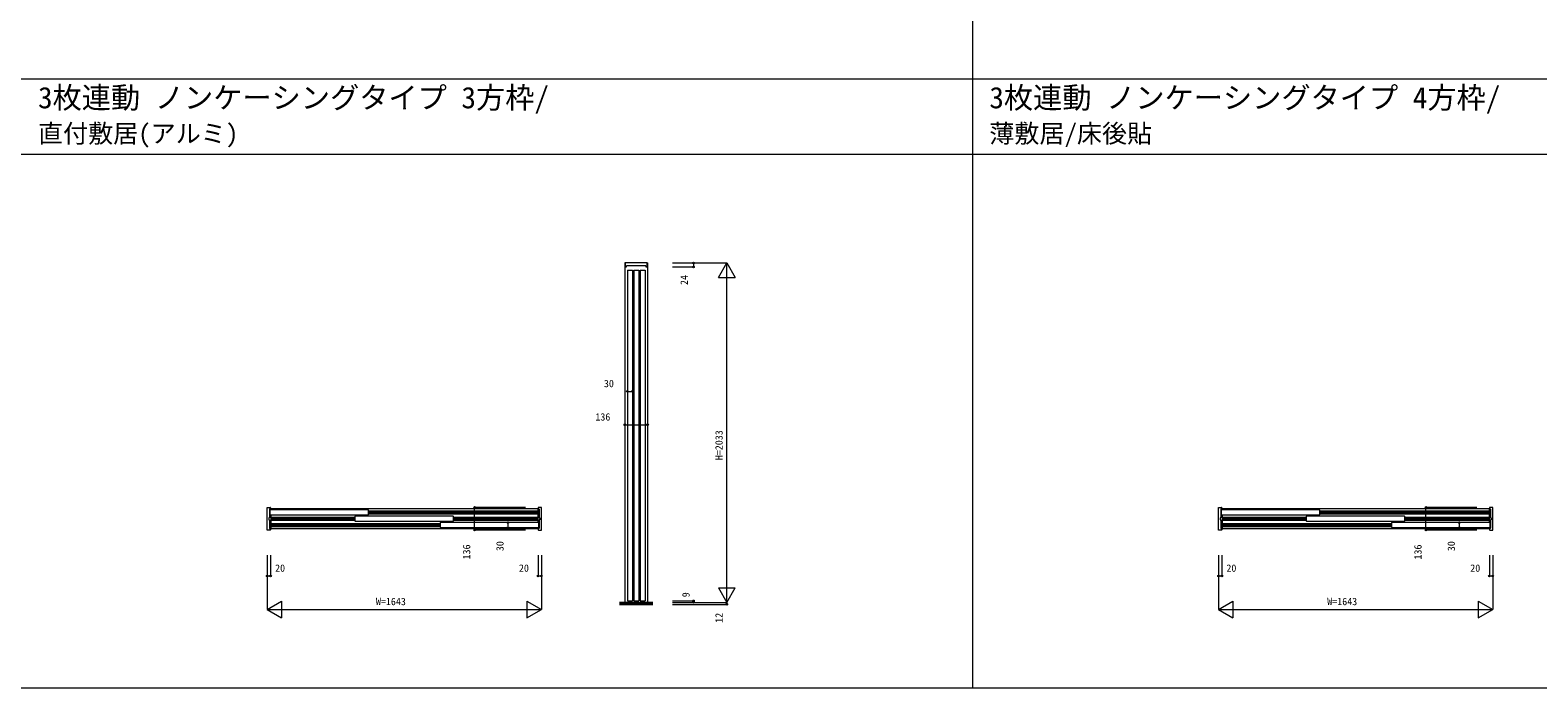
# Model space of a CAD drawing. Units: millimetres, scale not verified. Extents: x -14341 to 14341, y -10000 to 10000.
# Drawn here: x -8588 to 446, y -10000 to -6061 of the extents above; entities that cross this region are included whole.
import ezdxf
from ezdxf.enums import TextEntityAlignment as Align

# ---------------------------------------------------------------- set-up
doc = ezdxf.new("R2010")
doc.units = ezdxf.units.MM
doc.header["$LTSCALE"] = 50
doc.layers.add('0-0_0', color=7, linetype='Continuous')
for name, color, linetype, lineweight in [('0-1_YKK_F1', 7, 'Continuous', 18), ('0-3_YKK_N1', 2, 'Continuous', 18), ('0-4_YKK_B1', 4, 'Continuous', 18), ('0-5_YKK_Z1', 7, 'Continuous', 18)]:
    doc.layers.add(name, color=color, linetype=linetype, lineweight=lineweight)
doc.styles.add('ＭＳ ゴシック', font='')
doc.styles.get('ＭＳ ゴシック').set_extended_font_data('MS Gothic')

msp = doc.modelspace()

# ---------------------------------------------------------------- linework, layer by layer
at = {"layer": '0-1_YKK_F1'}
for p, q in [((-2940.51, -10000), (-2940.51, 9500)), ((-14340.51, -6352.5), (14159.49, -6352.5)), ((-14340.51, -6802.5), (14159.49, -6802.5)), ((-14340.51, -10000), (14340.51, -10000))]:
    msp.add_line(p, q, dxfattribs=at)
at = {"layer": '0-3_YKK_N1'}
for p, q in [((-4738.49, -7455), (-4413.49, -7455)), ((-4738.49, -7479), (-4613.49, -7479)), ((-4613.49, -7455), (-4613.49, -7479)), ((-4463.49, -7541.6), (-4413.49, -7455)), ((-4413.49, -9488), (-4413.49, -7455)), ((-4413.49, -7455), (-4363.49, -7541.6)), ((-4463.49, -7541.6), (-4363.49, -7541.6)), ((-5009.52, -8224.38), (-4979.52, -8224.38)), ((-5024.52, -8424.38), (-4888.52, -8424.38)), ((-5924.52, -9055), (-5924.52, -8919)), ((-5619.52, -8919), (-5924.52, -8919)), ((-224.52, -9055), (-224.52, -8919)), ((80.48, -8919), (-224.52, -8919)), ((-5724.52, -9040), (-5724.52, -9010)), ((-24.52, -9040), (-24.52, -9010)), ((-5619.52, -9055), (-5924.52, -9055)), ((80.48, -9055), (-224.52, -9055)), ((-7147.52, -9205), (-7147.52, -9330)), ((-5524.52, -9205), (-5524.52, -9530)), ((-1447.52, -9205), (-1447.52, -9330)), ((175.48, -9205), (175.48, -9530)), ((-7167.52, -9330), (-7147.52, -9330)), ((-1467.52, -9330), (-1447.52, -9330)), ((-7167.52, -9530), (-7080.92, -9480)), ((-7080.92, -9480), (-7080.92, -9580)), ((-5611.13, -9480), (-5611.13, -9580)), ((-5611.13, -9480), (-5524.52, -9530)), ((-4463.49, -9401.4), (-4363.49, -9401.4)), ((-4463.49, -9401.4), (-4363.49, -9401.4)), ((-4463.49, -9401.4), (-4413.49, -9488)), ((-4413.49, -9488), (-4363.49, -9401.4)), ((-1467.52, -9530), (-1380.92, -9480)), ((-1380.92, -9480), (-1380.92, -9580)), ((88.87, -9480), (88.87, -9580)), ((88.87, -9480), (175.48, -9530)), ((-7167.52, -9530), (-7080.92, -9580)), ((-5611.13, -9580), (-5524.52, -9530)), ((-4738.49, -9488), (-4413.49, -9488)), ((-4738.49, -9500), (-4413.49, -9500)), ((-4413.49, -9488), (-4413.49, -9500)), ((-1467.52, -9530), (-1380.92, -9580)), ((88.87, -9580), (175.48, -9530))]:
    msp.add_line(p, q, dxfattribs=at)
for points in [[(-7167.52, -9205), (-7167.52, -9530), (-5524.52, -9530)], [(-5544.52, -9205), (-5544.52, -9330), (-5524.52, -9330)], [(-1467.52, -9205), (-1467.52, -9530), (175.48, -9530)], [(155.48, -9205), (155.48, -9330), (175.48, -9330)], [(-4738.49, -9479), (-4613.49, -9479), (-4613.49, -9488)]]:
    msp.add_lwpolyline(points, dxfattribs=at)
for centre in [(-4613.49, -7455), (-4613.49, -7479), (-5009.52, -8224.38), (-4979.52, -8224.38), (-5024.52, -8424.38), (-4888.52, -8424.38), (-5924.52, -8919), (-224.52, -8919), (-5724.52, -9010), (-24.52, -9010), (-5924.52, -9055), (-5724.52, -9040), (-224.52, -9055), (-24.52, -9040), (-7167.52, -9330), (-7147.52, -9330), (-5544.52, -9330), (-5524.52, -9330), (-1467.52, -9330), (-1447.52, -9330), (155.48, -9330), (175.48, -9330), (-4613.49, -9479), (-4613.49, -9488), (-4413.49, -9500)]:
    msp.add_circle(centre, 5, dxfattribs=at)
at = {"layer": '0-4_YKK_B1'}
for p, q in [((-5022.02, -7455), (-5022.02, -7477)), ((-4899.02, -7472.1), (-5014.02, -7472.1)), ((-4891.02, -7455), (-4888.49, -7455)), ((-4888.52, -7455), (-4888.52, -9488)), ((-5009.52, -7498), (-4979.52, -7498)), ((-5009.52, -7498), (-5009.52, -9479)), ((-4979.52, -7498), (-4979.52, -9479)), ((-4971.52, -7498), (-4941.52, -7498)), ((-4971.52, -7498), (-4971.52, -9479)), ((-4941.52, -7498), (-4941.52, -9479)), ((-4933.52, -7498), (-4903.52, -7498)), ((-4933.52, -7498), (-4933.52, -9479)), ((-4903.52, -7498), (-4903.52, -9479)), ((-7152.02, -8936), (-7150.02, -8934)), ((-7152.02, -8936), (-7152.02, -8962)), ((-7148.52, -8928), (-7151.52, -8928)), ((-6563.42, -8934), (-7150.02, -8934)), ((-7147.52, -8921), (-7147.52, -8927)), ((-7146.52, -8926.5), (-5545.52, -8926.5)), ((-7146.52, -8926.5), (-7146.52, -8934)), ((-6563.42, -8934), (-6561.42, -8936)), ((-6561.42, -8962), (-6561.42, -8936)), ((-6561.42, -8940.5), (-5545.52, -8940.5)), ((-5545.52, -8943.1), (-6561.42, -8943.1)), ((-5545.52, -8926.5), (-5545.52, -9010)), ((-5544.52, -8921), (-5544.52, -8927)), ((-5543.52, -8928), (-5540.52, -8928)), ((-1452.02, -8936), (-1450.02, -8934)), ((-1452.02, -8936), (-1452.02, -8962)), ((-1448.52, -8928), (-1451.52, -8928)), ((-863.42, -8934), (-1450.02, -8934)), ((-1447.52, -8921), (-1447.52, -8927)), ((-1446.52, -8926.5), (-1446.52, -8934)), ((-1446.52, -8926.5), (154.48, -8926.5)), ((-863.42, -8934), (-861.42, -8936)), ((-861.42, -8962), (-861.42, -8936)), ((-861.42, -8940.5), (154.48, -8940.5)), ((154.48, -8943.1), (-861.42, -8943.1)), ((154.48, -8926.5), (154.48, -9010)), ((155.48, -8921), (155.48, -8927)), ((156.48, -8928), (159.48, -8928)), ((-7150.02, -8964), (-7152.02, -8962)), ((-7150.02, -8964), (-6563.42, -8964)), ((-7146.52, -8964), (-7146.52, -9047.5)), ((-7146.52, -8978.5), (-6641.42, -8978.5)), ((-7146.52, -8981.1), (-6641.42, -8981.1)), ((-7146.52, -8985.3), (-6641.42, -8985.3)), ((-7146.52, -8988.7), (-6641.42, -8988.7)), ((-7146.52, -8992.9), (-6641.42, -8992.9)), ((-7146.52, -8995.5), (-6641.42, -8995.5)), ((-7146.52, -9016.5), (-6130.72, -9016.5)), ((-7146.52, -9019.1), (-6130.72, -9019.1)), ((-7146.52, -9023.3), (-6130.72, -9023.3)), ((-7146.52, -9026.7), (-6130.72, -9026.7)), ((-7146.52, -9030.9), (-6130.72, -9030.9)), ((-7146.52, -9033.5), (-6130.72, -9033.5)), ((-6641.42, -8974), (-6639.42, -8972)), ((-6641.42, -8974), (-6641.42, -9000)), ((-6639.42, -9002), (-6641.42, -9000)), ((-6052.72, -8972), (-6639.42, -8972)), ((-6639.42, -9002), (-6052.72, -9002)), ((-6563.42, -8964), (-6561.42, -8962)), ((-5545.52, -8947.3), (-6561.42, -8947.3)), ((-5545.52, -8950.7), (-6561.42, -8950.7)), ((-6561.42, -8954.9), (-5545.52, -8954.9)), ((-6561.42, -8957.5), (-5545.52, -8957.5)), ((-6130.72, -9012), (-6128.72, -9010)), ((-6130.72, -9012), (-6130.72, -9038)), ((-5542.02, -9010), (-6128.72, -9010)), ((-6052.72, -8972), (-6050.72, -8974)), ((-6052.72, -9002), (-6050.72, -9000)), ((-6050.72, -9000), (-6050.72, -8974)), ((-6050.72, -8978.5), (-5545.52, -8978.5)), ((-6050.72, -8981.1), (-5545.52, -8981.1)), ((-6050.72, -8985.3), (-5545.52, -8985.3)), ((-6050.72, -8988.7), (-5545.52, -8988.7)), ((-6050.72, -8992.9), (-5545.52, -8992.9)), ((-6050.72, -8995.5), (-5545.52, -8995.5)), ((-5542.02, -9010), (-5540.02, -9012)), ((-5540.02, -9038), (-5540.02, -9012)), ((-1450.02, -8964), (-1452.02, -8962)), ((-1450.02, -8964), (-863.42, -8964)), ((-1446.52, -8964), (-1446.52, -9047.5)), ((-1446.52, -8978.5), (-941.42, -8978.5)), ((-1446.52, -8981.1), (-941.42, -8981.1)), ((-1446.52, -8985.3), (-941.42, -8985.3)), ((-1446.52, -8988.7), (-941.42, -8988.7)), ((-1446.52, -8992.9), (-941.42, -8992.9)), ((-1446.52, -8995.5), (-941.42, -8995.5)), ((-1446.52, -9016.5), (-430.72, -9016.5)), ((-1446.52, -9019.1), (-430.72, -9019.1)), ((-1446.52, -9023.3), (-430.72, -9023.3)), ((-1446.52, -9026.7), (-430.72, -9026.7)), ((-1446.52, -9030.9), (-430.72, -9030.9)), ((-1446.52, -9033.5), (-430.72, -9033.5)), ((-941.42, -8974), (-939.42, -8972)), ((-941.42, -8974), (-941.42, -9000)), ((-939.42, -9002), (-941.42, -9000)), ((-352.72, -8972), (-939.42, -8972)), ((-939.42, -9002), (-352.72, -9002)), ((-863.42, -8964), (-861.42, -8962)), ((154.48, -8947.3), (-861.42, -8947.3)), ((154.48, -8950.7), (-861.42, -8950.7)), ((-861.42, -8954.9), (154.48, -8954.9)), ((-861.42, -8957.5), (154.48, -8957.5)), ((-430.72, -9012), (-428.72, -9010)), ((-430.72, -9012), (-430.72, -9038)), ((157.98, -9010), (-428.72, -9010)), ((-352.72, -8972), (-350.72, -8974)), ((-352.72, -9002), (-350.72, -9000)), ((-350.72, -9000), (-350.72, -8974)), ((-350.72, -8978.5), (154.48, -8978.5)), ((-350.72, -8981.1), (154.48, -8981.1)), ((-350.72, -8985.3), (154.48, -8985.3)), ((-350.72, -8988.7), (154.48, -8988.7)), ((-350.72, -8992.9), (154.48, -8992.9)), ((-350.72, -8995.5), (154.48, -8995.5)), ((157.98, -9010), (159.98, -9012)), ((159.98, -9038), (159.98, -9012)), ((-7151.52, -9046), (-7148.52, -9046)), ((-7147.52, -9047), (-7147.52, -9053)), ((-5545.52, -9047.5), (-7146.52, -9047.5)), ((-6128.72, -9040), (-6130.72, -9038)), ((-6128.72, -9040), (-5542.02, -9040)), ((-5545.52, -9040), (-5545.52, -9047.5)), ((-5544.52, -9047), (-5544.52, -9053)), ((-5540.52, -9046), (-5543.52, -9046)), ((-5542.02, -9040), (-5540.02, -9038)), ((-1451.52, -9046), (-1448.52, -9046)), ((-1447.52, -9047), (-1447.52, -9053)), ((154.48, -9047.5), (-1446.52, -9047.5)), ((-428.72, -9040), (-430.72, -9038)), ((-428.72, -9040), (157.98, -9040)), ((154.48, -9040), (154.48, -9047.5)), ((155.48, -9047), (155.48, -9053)), ((159.48, -9046), (156.48, -9046)), ((157.98, -9040), (159.98, -9038)), ((-5009.52, -9479), (-4979.52, -9479)), ((-4971.52, -9479), (-4941.52, -9479)), ((-4933.52, -9479), (-4903.52, -9479))]:
    msp.add_line(p, q, dxfattribs=at)
for points in [[(-4891.02, -7477), (-4891.02, -7455), (-5022.02, -7455), (-5024.52, -7455), (-5024.52, -9488)], [(-5020.02, -7479), (-5014.52, -7479), (-5014.02, -7478.5), (-5014.02, -7472.1)], [(-4899.02, -7472.1), (-4899.02, -7478.5), (-4898.52, -7479), (-4893.02, -7479)], [(-7149.52, -9055), (-7167.52, -9055), (-7167.52, -9030), (-7167.52, -8944), (-7167.52, -8919), (-7149.52, -8919)], [(-7153.52, -8930), (-7153.52, -8980.5), (-7154.02, -8981), (-7158.52, -8981), (-7158.52, -8982), (-7158.52, -8992), (-7158.52, -8993), (-7154.02, -8993), (-7153.52, -8993.5), (-7153.52, -9044)], [(-5542.52, -9055), (-5524.52, -9055), (-5524.52, -9030), (-5524.52, -8944), (-5524.52, -8919), (-5542.52, -8919)], [(-5538.52, -8930), (-5538.52, -8980.5), (-5538.02, -8981), (-5533.52, -8981), (-5533.52, -8982), (-5533.52, -8992), (-5533.52, -8993), (-5538.02, -8993), (-5538.52, -8993.5), (-5538.52, -9044)], [(-1449.52, -9055), (-1467.52, -9055), (-1467.52, -9030), (-1467.52, -8944), (-1467.52, -8919), (-1449.52, -8919)], [(-1453.52, -8930), (-1453.52, -8980.5), (-1454.02, -8981), (-1458.52, -8981), (-1458.52, -8982), (-1458.52, -8992), (-1458.52, -8993), (-1454.02, -8993), (-1453.52, -8993.5), (-1453.52, -9044)], [(157.48, -9055), (175.48, -9055), (175.48, -9030), (175.48, -8944), (175.48, -8919), (157.48, -8919)], [(161.48, -8930), (161.48, -8980.5), (161.98, -8981), (166.48, -8981), (166.48, -8982), (166.48, -8992), (166.48, -8993), (161.98, -8993), (161.48, -8993.5), (161.48, -9044)]]:
    msp.add_lwpolyline(points, dxfattribs=at)
for centre, radius, start, end in [((-5020.02, -7477), 2, 180, 270), ((-4893.02, -7477), 2, 270, 0), ((-7151.52, -8930), 2, 90, 180), ((-7149.52, -8921), 2, 0, 90), ((-7148.52, -8927), 1, 270, 0), ((-5542.52, -8921), 2, 90, 180), ((-5543.52, -8927), 1, 180, 270), ((-5540.52, -8930), 2, 0, 90), ((-1451.52, -8930), 2, 90, 180), ((-1449.52, -8921), 2, 0, 90), ((-1448.52, -8927), 1, 270, 0), ((157.48, -8921), 2, 90, 180), ((156.48, -8927), 1, 180, 270), ((159.48, -8930), 2, 0, 90), ((-7151.52, -9044), 2, 180, 270), ((-7149.52, -9053), 2, 270, 0), ((-7148.52, -9047), 1, 0, 90), ((-5543.52, -9047), 1, 90, 180), ((-5542.52, -9053), 2, 180, 270), ((-5540.52, -9044), 2, 270, 0), ((-1451.52, -9044), 2, 180, 270), ((-1449.52, -9053), 2, 270, 0), ((-1448.52, -9047), 1, 0, 90), ((156.48, -9047), 1, 90, 180), ((157.48, -9053), 2, 180, 270), ((159.48, -9044), 2, 270, 0)]:
    msp.add_arc(centre, radius, start, end, dxfattribs=at)
at = {"layer": '0-5_YKK_Z1'}
for p, q in [((-4856.02, -9488), (-5057.02, -9488)), ((-4856.02, -9491), (-5057.02, -9491)), ((-4856.02, -9494), (-5057.02, -9494)), ((-4856.02, -9497), (-5057.02, -9497)), ((-5057.02, -9500), (-4856.02, -9500))]:
    msp.add_line(p, q, dxfattribs=at)

# ---------------------------------------------------------------- texts
at = {"layer": '0-0_0', "style": 'ＭＳ ゴシック'}
for s, height, p in [('3枚連動 ノンケーシングタイプ 3方枠/', 128.3, (-8540.51, -6567.38)), ('3枚連動 ノンケーシングタイプ 4方枠/', 128.3, (-2840.51, -6567.38)), ('直付敷居(アルミ)', 110, (-8540.51, -6767.43)), ('薄敷居/床後貼', 110, (-2840.51, -6767.43))]:
    msp.add_text(s, height=height, dxfattribs=at).set_placement(p, align=Align.BOTTOM_LEFT)
at = {"layer": '0-3_YKK_N1', "color": 7, "style": 'ＭＳ ゴシック'}
for s, p in [('24', (-4633.72, -7587.16)), ('H=2033', (-4425.49, -8636.5)), ('136', (-5937.72, -9230.97)), ('30', (-5737.7, -9181.31)), ('136', (-237.72, -9231.42)), ('30', (-37.7, -9181.31)), ('9', (-4623.39, -9457.36)), ('12', (-4425.49, -9610.66))]:
    msp.add_text(s, height=43.99, rotation=90, dxfattribs=at).set_placement(p, align=Align.BOTTOM_LEFT)
for s, p in [('30', (-5149.98, -8212.38)), ('136', (-5201.16, -8412.38)), ('20', (-7120.2, -9318)), ('20', (-5659.12, -9318)), ('20', (-1420.2, -9318)), ('20', (40.88, -9318)), ('W=1643', (-6516.02, -9518)), ('W=1643', (-816.02, -9518))]:
    msp.add_text(s, height=43.99, dxfattribs=at).set_placement(p, align=Align.BOTTOM_LEFT)

doc.saveas('drawing.dxf')
